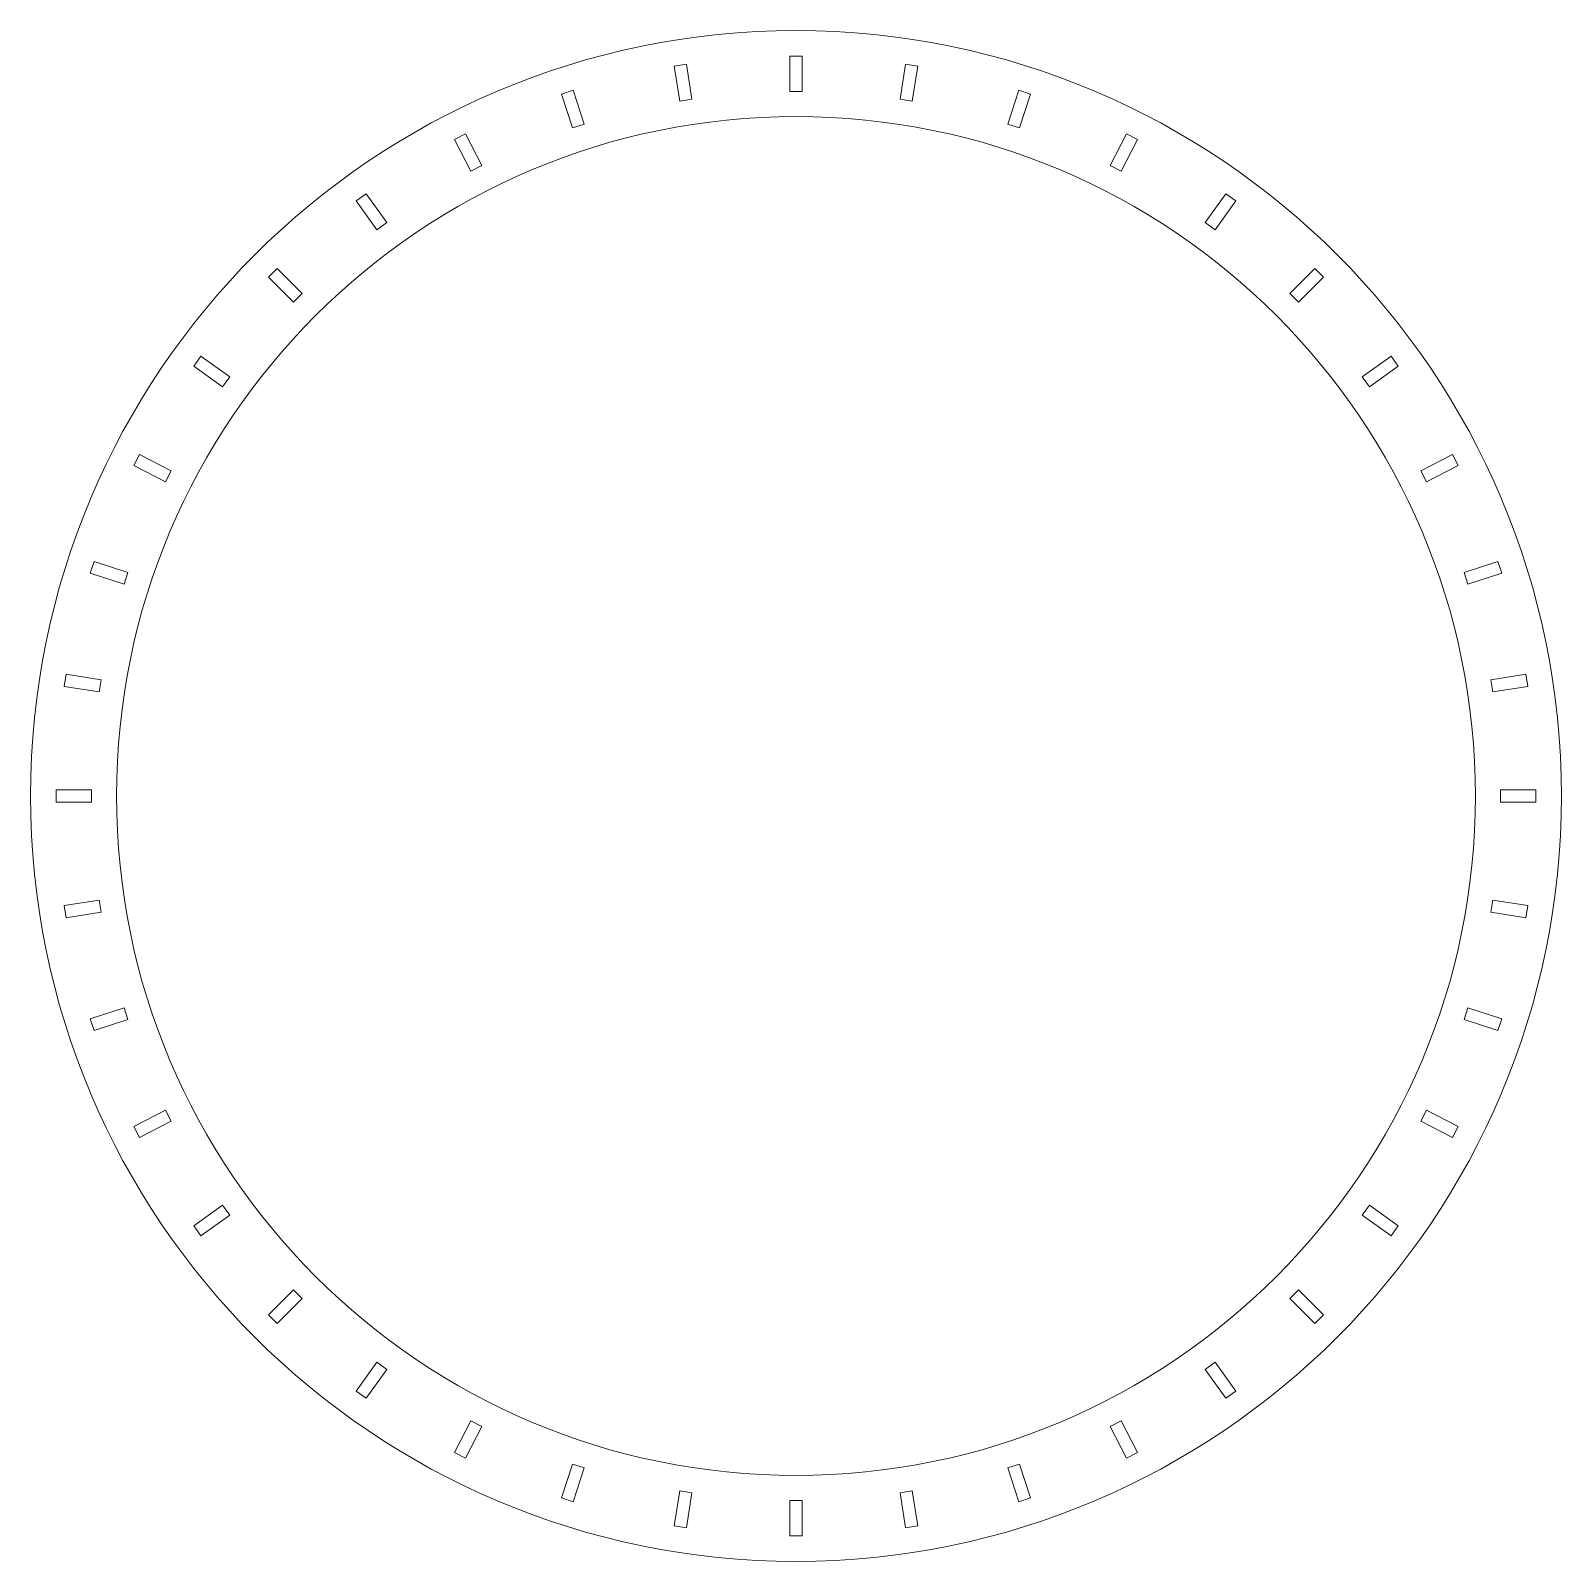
# Model space of a CAD drawing. Header units: millimetres. Extents: x -719 to 719, y -716 to 718.
# Drawn here: x 106.6 to 481.5, y -528.6 to -153.7 of the extents above; entities that cross this region are included whole.
import ezdxf

# ---------------------------------------------------------------- set-up
doc = ezdxf.new("R2010")
doc.units = ezdxf.units.MM
doc.header["$MEASUREMENT"] = 0
doc.layers.add('Layer 1', color=7, linetype='Continuous')

msp = doc.modelspace()

# ---------------------------------------------------------------- linework, layer by layer
at = {"layer": 'Layer 1', "color": 250, "lineweight": 9}
for points in [[(481.5244, -341.1872), (481.5244, -237.6624), (397.6007, -153.7388), (294.0759, -153.7388), (294.0759, -153.7388), (190.5512, -153.7388), (106.6275, -237.6616), (106.6275, -341.1864), (106.6275, -341.1864), (106.6275, -444.7111), (190.5503, -528.6348), (294.0751, -528.6357), (294.0751, -528.6357), (397.5999, -528.6357), (481.5244, -444.7129), (481.5244, -341.1881)], [(292.5648, -159.9601), (292.5648, -159.9601), (295.5871, -159.9601), (295.5871, -159.9601), (295.5871, -159.9601), (295.5871, -159.9601), (295.5871, -168.6654), (295.5871, -168.6654), (295.5871, -168.6654), (295.5871, -168.6654), (292.5648, -168.6654), (292.5648, -168.6654), (292.5648, -168.6654), (292.5648, -168.6654), (292.5648, -159.9601), (292.5648, -159.9601)], [(264.2332, -162.4275), (264.2332, -162.4275), (267.2182, -161.955), (267.2182, -161.955), (267.2182, -161.955), (267.2182, -161.955), (268.5806, -170.5533), (268.5806, -170.5533), (268.5806, -170.5533), (268.5806, -170.5533), (265.5948, -171.0257), (265.5948, -171.0257), (265.5948, -171.0257), (265.5948, -171.0257), (264.2332, -162.4275), (264.2332, -162.4275)], [(320.9337, -161.955), (320.9337, -161.955), (323.9187, -162.4275), (323.9187, -162.4275), (323.9187, -162.4275), (323.9187, -162.4275), (322.5571, -171.0257), (322.5571, -171.0257), (322.5571, -171.0257), (322.5571, -171.0257), (319.5713, -170.5533), (319.5713, -170.5533), (319.5713, -170.5533), (319.5713, -170.5533), (320.9337, -161.955), (320.9337, -161.955)], [(236.6368, -169.297), (236.6368, -169.297), (239.5113, -168.3626), (239.5113, -168.3626), (239.5113, -168.3626), (239.5113, -168.3626), (242.2013, -176.6424), (242.2013, -176.6424), (242.2013, -176.6424), (242.2013, -176.6424), (239.3268, -177.5768), (239.3268, -177.5768), (239.3268, -177.5768), (239.3268, -177.5768), (236.6368, -169.297), (236.6368, -169.297)], [(348.6406, -168.3626), (348.6406, -168.3626), (351.516, -169.297), (351.516, -169.297), (351.516, -169.297), (351.516, -169.297), (348.8251, -177.5768), (348.8251, -177.5768), (348.8251, -177.5768), (348.8251, -177.5768), (345.9506, -176.6424), (345.9506, -176.6424), (345.9506, -176.6424), (345.9506, -176.6424), (348.6406, -168.3626), (348.6406, -168.3626)], [(460.4783, -341.1872), (460.4783, -249.2856), (385.9775, -174.7858), (294.0759, -174.7849), (294.0759, -174.7849), (202.1752, -174.7849), (127.6745, -249.2856), (127.6745, -341.1864), (127.6745, -341.1864), (127.6736, -433.0879), (202.1744, -507.5886), (294.0751, -507.5886), (294.0751, -507.5886), (385.9767, -507.5895), (460.4774, -433.0888), (460.4783, -341.1881)], [(210.4541, -180.399), (210.4541, -180.399), (213.1468, -179.0262), (213.1468, -179.0262), (213.1468, -179.0262), (213.1468, -179.0262), (217.0992, -186.7831), (217.0992, -186.7831), (217.0992, -186.7831), (217.0992, -186.7831), (214.4066, -188.1551), (214.4066, -188.1551), (214.4066, -188.1551), (214.4066, -188.1551), (210.4541, -180.399), (210.4541, -180.399)], [(375.0051, -179.0262), (375.0051, -179.0262), (377.6977, -180.399), (377.6977, -180.399), (377.6977, -180.399), (377.6977, -180.399), (373.7453, -188.1551), (373.7453, -188.1551), (373.7453, -188.1551), (373.7453, -188.1551), (371.0527, -186.7831), (371.0527, -186.7831), (371.0527, -186.7831), (371.0527, -186.7831), (375.0051, -179.0262), (375.0051, -179.0262)], [(186.3308, -195.4596), (186.3308, -195.4596), (188.7764, -193.6831), (188.7764, -193.6831), (188.7764, -193.6831), (188.7764, -193.6831), (193.8928, -200.7257), (193.8928, -200.7257), (193.8928, -200.7257), (193.8928, -200.7257), (191.4481, -202.5023), (191.4481, -202.5023), (191.4481, -202.5023), (191.4481, -202.5023), (186.3308, -195.4596), (186.3308, -195.4596)], [(399.3755, -193.6831), (399.3755, -193.6831), (401.8211, -195.4596), (401.8211, -195.4596), (401.8211, -195.4596), (401.8211, -195.4596), (396.7046, -202.5023), (396.7046, -202.5023), (396.7046, -202.5023), (396.7046, -202.5023), (394.2591, -200.7257), (394.2591, -200.7257), (394.2591, -200.7257), (394.2591, -200.7257), (399.3755, -193.6831), (399.3755, -193.6831)], [(164.8609, -214.1089), (164.8609, -214.1089), (166.9976, -211.9713), (166.9976, -211.9713), (166.9976, -211.9713), (166.9976, -211.9713), (173.1538, -218.1275), (173.1538, -218.1275), (173.1538, -218.1275), (173.1538, -218.1275), (171.0162, -220.2651), (171.0162, -220.2651), (171.0162, -220.2651), (171.0162, -220.2651), (164.8609, -214.1089), (164.8609, -214.1089)], [(421.1542, -211.9713), (421.1542, -211.9713), (423.2918, -214.1089), (423.2918, -214.1089), (423.2918, -214.1089), (423.2918, -214.1089), (417.1357, -220.2651), (417.1357, -220.2651), (417.1357, -220.2651), (417.1357, -220.2651), (414.9981, -218.1275), (414.9981, -218.1275), (414.9981, -218.1275), (414.9981, -218.1275), (421.1542, -211.9713), (421.1542, -211.9713)], [(146.5718, -235.8868), (146.5718, -235.8868), (148.3483, -233.4421), (148.3483, -233.4421), (148.3483, -233.4421), (148.3483, -233.4421), (155.3918, -238.5585), (155.3918, -238.5585), (155.3918, -238.5585), (155.3918, -238.5585), (153.6153, -241.0041), (153.6153, -241.0041), (153.6153, -241.0041), (153.6153, -241.0041), (146.5718, -235.8868), (146.5718, -235.8868)], [(439.8036, -233.4421), (439.8036, -233.4421), (441.5801, -235.8868), (441.5801, -235.8868), (441.5801, -235.8868), (441.5801, -235.8868), (434.5375, -241.0041), (434.5375, -241.0041), (434.5375, -241.0041), (434.5375, -241.0041), (432.76, -238.5585), (432.76, -238.5585), (432.76, -238.5585), (432.76, -238.5585), (439.8036, -233.4421), (439.8036, -233.4421)], [(131.9158, -260.2581), (131.9158, -260.2581), (133.2878, -257.5654), (133.2878, -257.5654), (133.2878, -257.5654), (133.2878, -257.5654), (141.0447, -261.5178), (141.0447, -261.5178), (141.0447, -261.5178), (141.0447, -261.5178), (139.6718, -264.2105), (139.6718, -264.2105), (139.6718, -264.2105), (139.6718, -264.2105), (131.9158, -260.2581), (131.9158, -260.2581)], [(454.8641, -257.5654), (454.8641, -257.5654), (456.2361, -260.2581), (456.2361, -260.2581), (456.2361, -260.2581), (456.2361, -260.2581), (448.4801, -264.2105), (448.4801, -264.2105), (448.4801, -264.2105), (448.4801, -264.2105), (447.1072, -261.5178), (447.1072, -261.5178), (447.1072, -261.5178), (447.1072, -261.5178), (454.8641, -257.5654), (454.8641, -257.5654)], [(121.2522, -286.6226), (121.2522, -286.6226), (122.1857, -283.7472), (122.1857, -283.7472), (122.1857, -283.7472), (122.1857, -283.7472), (130.4655, -286.4381), (130.4655, -286.4381), (130.4655, -286.4381), (130.4655, -286.4381), (129.5311, -289.3126), (129.5311, -289.3126), (129.5311, -289.3126), (129.5311, -289.3126), (121.2522, -286.6226), (121.2522, -286.6226)], [(465.9662, -283.7472), (465.9662, -283.7472), (466.8997, -286.6226), (466.8997, -286.6226), (466.8997, -286.6226), (466.8997, -286.6226), (458.6208, -289.3126), (458.6208, -289.3126), (458.6208, -289.3126), (458.6208, -289.3126), (457.6864, -286.4381), (457.6864, -286.4381), (457.6864, -286.4381), (457.6864, -286.4381), (465.9662, -283.7472), (465.9662, -283.7472)], [(114.8438, -314.3295), (114.8438, -314.3295), (115.317, -311.3445), (115.317, -311.3445), (115.317, -311.3445), (115.317, -311.3445), (123.9152, -312.706), (123.9152, -312.706), (123.9152, -312.706), (123.9152, -312.706), (123.442, -315.6919), (123.442, -315.6919), (123.442, -315.6919), (123.442, -315.6919), (114.8438, -314.3295), (114.8438, -314.3295)], [(472.8357, -311.3445), (472.8357, -311.3445), (473.3081, -314.3295), (473.3081, -314.3295), (473.3081, -314.3295), (473.3081, -314.3295), (464.7099, -315.6919), (464.7099, -315.6919), (464.7099, -315.6919), (464.7099, -315.6919), (464.2367, -312.706), (464.2367, -312.706), (464.2367, -312.706), (464.2367, -312.706), (472.8357, -311.3445), (472.8357, -311.3445)], [(112.8488, -342.6984), (112.8488, -342.6984), (112.8488, -339.676), (112.8488, -339.676), (112.8488, -339.676), (112.8488, -339.676), (121.5549, -339.676), (121.5549, -339.676), (121.5549, -339.676), (121.5549, -339.676), (121.5549, -342.6984), (121.5549, -342.6984), (121.5549, -342.6984), (121.5549, -342.6984), (112.8488, -342.6984), (112.8488, -342.6984)], [(475.3031, -339.676), (475.3031, -339.676), (475.3031, -342.6984), (475.3031, -342.6984), (475.3031, -342.6984), (475.3031, -342.6984), (466.5978, -342.6984), (466.5978, -342.6984), (466.5978, -342.6984), (466.5978, -342.6984), (466.5978, -339.676), (466.5978, -339.676), (466.5978, -339.676), (466.5978, -339.676), (475.3031, -339.676), (475.3031, -339.676)], [(115.317, -371.03), (115.317, -371.03), (114.8438, -368.0441), (114.8438, -368.0441), (114.8438, -368.0441), (114.8438, -368.0441), (123.442, -366.6826), (123.442, -366.6826), (123.442, -366.6826), (123.442, -366.6826), (123.9152, -369.6684), (123.9152, -369.6684), (123.9152, -369.6684), (123.9152, -369.6684), (115.317, -371.03), (115.317, -371.03)], [(473.3081, -368.0441), (473.3081, -368.0441), (472.8357, -371.03), (472.8357, -371.03), (472.8357, -371.03), (472.8357, -371.03), (464.2367, -369.6684), (464.2367, -369.6684), (464.2367, -369.6684), (464.2367, -369.6684), (464.7099, -366.6826), (464.7099, -366.6826), (464.7099, -366.6826), (464.7099, -366.6826), (473.3081, -368.0441), (473.3081, -368.0441)], [(122.1857, -398.6264), (122.1857, -398.6264), (121.2522, -395.7519), (121.2522, -395.7519), (121.2522, -395.7519), (121.2522, -395.7519), (129.5311, -393.0618), (129.5311, -393.0618), (129.5311, -393.0618), (129.5311, -393.0618), (130.4655, -395.9363), (130.4655, -395.9363), (130.4655, -395.9363), (130.4655, -395.9363), (122.1857, -398.6264), (122.1857, -398.6264)], [(466.8997, -395.7519), (466.8997, -395.7519), (465.9662, -398.6264), (465.9662, -398.6264), (465.9662, -398.6264), (465.9662, -398.6264), (457.6864, -395.9363), (457.6864, -395.9363), (457.6864, -395.9363), (457.6864, -395.9363), (458.6208, -393.0618), (458.6208, -393.0618), (458.6208, -393.0618), (458.6208, -393.0618), (466.8997, -395.7519), (466.8997, -395.7519)], [(133.2878, -424.809), (133.2878, -424.809), (131.9158, -422.1155), (131.9158, -422.1155), (131.9158, -422.1155), (131.9158, -422.1155), (139.6718, -418.164), (139.6718, -418.164), (139.6718, -418.164), (139.6718, -418.164), (141.0447, -420.8566), (141.0447, -420.8566), (141.0447, -420.8566), (141.0447, -420.8566), (133.2878, -424.809), (133.2878, -424.809)], [(456.2361, -422.1155), (456.2361, -422.1155), (454.8641, -424.809), (454.8641, -424.809), (454.8641, -424.809), (454.8641, -424.809), (447.1072, -420.8566), (447.1072, -420.8566), (447.1072, -420.8566), (447.1072, -420.8566), (448.4801, -418.164), (448.4801, -418.164), (448.4801, -418.164), (448.4801, -418.164), (456.2361, -422.1155), (456.2361, -422.1155)], [(148.3483, -448.9324), (148.3483, -448.9324), (146.5718, -446.4868), (146.5718, -446.4868), (146.5718, -446.4868), (146.5718, -446.4868), (153.6153, -441.3703), (153.6153, -441.3703), (153.6153, -441.3703), (153.6153, -441.3703), (155.3918, -443.815), (155.3918, -443.815), (155.3918, -443.815), (155.3918, -443.815), (148.3483, -448.9324), (148.3483, -448.9324)], [(441.5801, -446.4868), (441.5801, -446.4868), (439.8036, -448.9324), (439.8036, -448.9324), (439.8036, -448.9324), (439.8036, -448.9324), (432.76, -443.815), (432.76, -443.815), (432.76, -443.815), (432.76, -443.815), (434.5375, -441.3703), (434.5375, -441.3703), (434.5375, -441.3703), (434.5375, -441.3703), (441.5801, -446.4868), (441.5801, -446.4868)], [(166.9976, -470.4022), (166.9976, -470.4022), (164.8609, -468.2655), (164.8609, -468.2655), (164.8609, -468.2655), (164.8609, -468.2655), (171.0162, -462.1094), (171.0162, -462.1094), (171.0162, -462.1094), (171.0162, -462.1094), (173.1538, -464.247), (173.1538, -464.247), (173.1538, -464.247), (173.1538, -464.247), (166.9976, -470.4022), (166.9976, -470.4022)], [(423.2918, -468.2655), (423.2918, -468.2655), (421.1542, -470.4022), (421.1542, -470.4022), (421.1542, -470.4022), (421.1542, -470.4022), (414.9981, -464.247), (414.9981, -464.247), (414.9981, -464.247), (414.9981, -464.247), (417.1357, -462.1094), (417.1357, -462.1094), (417.1357, -462.1094), (417.1357, -462.1094), (423.2918, -468.2655), (423.2918, -468.2655)], [(188.7764, -488.6914), (188.7764, -488.6914), (186.3308, -486.9148), (186.3308, -486.9148), (186.3308, -486.9148), (186.3308, -486.9148), (191.4481, -479.8713), (191.4481, -479.8713), (191.4481, -479.8713), (191.4481, -479.8713), (193.8928, -481.6478), (193.8928, -481.6478), (193.8928, -481.6478), (193.8928, -481.6478), (188.7764, -488.6914), (188.7764, -488.6914)], [(401.8211, -486.9148), (401.8211, -486.9148), (399.3755, -488.6914), (399.3755, -488.6914), (399.3755, -488.6914), (399.3755, -488.6914), (394.2591, -481.6478), (394.2591, -481.6478), (394.2591, -481.6478), (394.2591, -481.6478), (396.7046, -479.8713), (396.7046, -479.8713), (396.7046, -479.8713), (396.7046, -479.8713), (401.8211, -486.9148), (401.8211, -486.9148)], [(213.1468, -503.3474), (213.1468, -503.3474), (210.4541, -501.9754), (210.4541, -501.9754), (210.4541, -501.9754), (210.4541, -501.9754), (214.4066, -494.2185), (214.4066, -494.2185), (214.4066, -494.2185), (214.4066, -494.2185), (217.0992, -495.5905), (217.0992, -495.5905), (217.0992, -495.5905), (217.0992, -495.5905), (213.1468, -503.3474), (213.1468, -503.3474)], [(377.6977, -501.9754), (377.6977, -501.9754), (375.0051, -503.3474), (375.0051, -503.3474), (375.0051, -503.3474), (375.0051, -503.3474), (371.0527, -495.5905), (371.0527, -495.5905), (371.0527, -495.5905), (371.0527, -495.5905), (373.7453, -494.2185), (373.7453, -494.2185), (373.7453, -494.2185), (373.7453, -494.2185), (377.6977, -501.9754), (377.6977, -501.9754)], [(239.5113, -514.011), (239.5113, -514.011), (236.6368, -513.0775), (236.6368, -513.0775), (236.6368, -513.0775), (236.6368, -513.0775), (239.3268, -504.7977), (239.3268, -504.7977), (239.3268, -504.7977), (239.3268, -504.7977), (242.2013, -505.7321), (242.2013, -505.7321), (242.2013, -505.7321), (242.2013, -505.7321), (239.5113, -514.011), (239.5113, -514.011)], [(351.516, -513.0775), (351.516, -513.0775), (348.6406, -514.011), (348.6406, -514.011), (348.6406, -514.011), (348.6406, -514.011), (345.9506, -505.7321), (345.9506, -505.7321), (345.9506, -505.7321), (345.9506, -505.7321), (348.8251, -504.7977), (348.8251, -504.7977), (348.8251, -504.7977), (348.8251, -504.7977), (351.516, -513.0775), (351.516, -513.0775)], [(267.2182, -520.4194), (267.2182, -520.4194), (264.2332, -519.9461), (264.2332, -519.9461), (264.2332, -519.9461), (264.2332, -519.9461), (265.5948, -511.3479), (265.5948, -511.3479), (265.5948, -511.3479), (265.5948, -511.3479), (268.5806, -511.8212), (268.5806, -511.8212), (268.5806, -511.8212), (268.5806, -511.8212), (267.2182, -520.4194), (267.2182, -520.4194)], [(323.9187, -519.9461), (323.9187, -519.9461), (320.9337, -520.4194), (320.9337, -520.4194), (320.9337, -520.4194), (320.9337, -520.4194), (319.5713, -511.8212), (319.5713, -511.8212), (319.5713, -511.8212), (319.5713, -511.8212), (322.5571, -511.3479), (322.5571, -511.3479), (322.5571, -511.3479), (322.5571, -511.3479), (323.9187, -519.9461), (323.9187, -519.9461)], [(295.5871, -522.4143), (295.5871, -522.4143), (292.5648, -522.4143), (292.5648, -522.4143), (292.5648, -522.4143), (292.5648, -522.4143), (292.5648, -513.7082), (292.5648, -513.7082), (292.5648, -513.7082), (292.5648, -513.7082), (295.5871, -513.7082), (295.5871, -513.7082), (295.5871, -513.7082), (295.5871, -513.7082), (295.5871, -522.4143), (295.5871, -522.4143)]]:
    msp.add_open_spline(points, degree=3, knots=[0, 0, 0, 0, 0.2, 0.2, 0.2, 0.2, 0.4, 0.4, 0.4, 0.4, 0.6, 0.6, 0.6, 0.6, 1, 1, 1, 1], dxfattribs=at)

doc.saveas('drawing.dxf')
